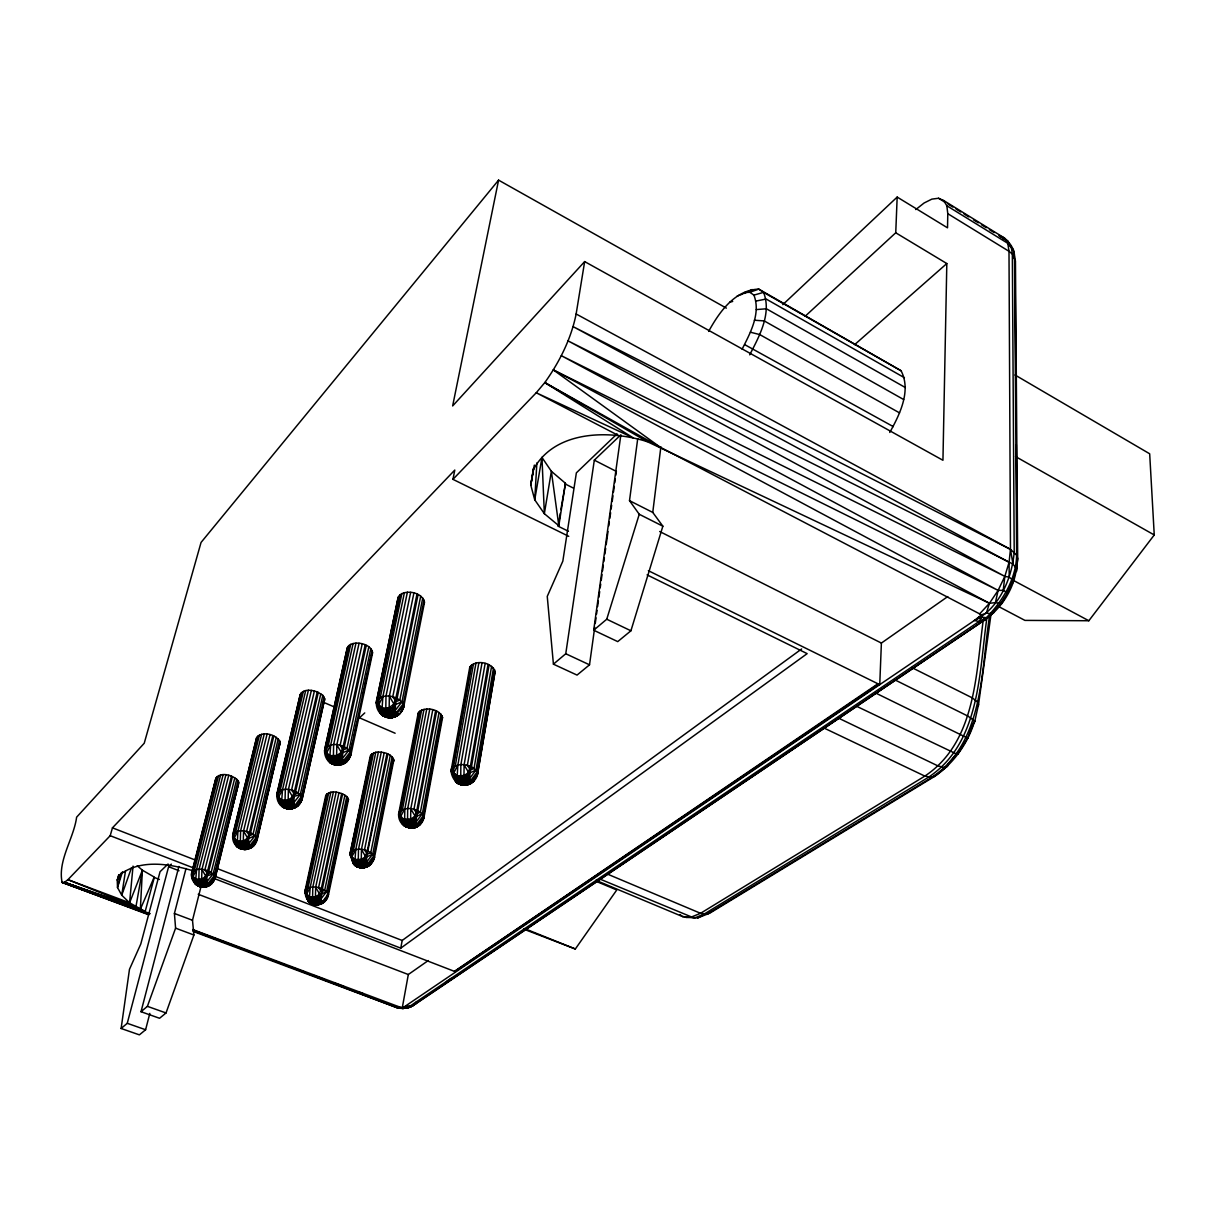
<?xml version="1.0" encoding="UTF-8"?>
<svg xmlns="http://www.w3.org/2000/svg" width="1215" height="1215" viewBox="0 0 1215 1215"><rect width="100%" height="100%" fill="white"/><g stroke="black" fill="none" stroke-linecap="round" stroke-linejoin="round"><path stroke-width="1.5" d="M424.582 601.957L403.562 707.54C398.11 723.381 376.27 719.705 376.255 702.65L376.559 700.812C383.105 692.11 400.282 696.089 403.912 705.702C402.514 714.374 392.977 720.343 384.866 716.744C378.397 713.752 379.672 704.503 378.336 698.625L399.948 594.894C407.405 589.047 424.749 593.133 424.217 603.885M489.098 664.924L471.435 766.999C468.899 772.558 470.843 778.891 467.927 784.222C459.392 788.171 451.297 778.982 451.114 770.614L469.78 667.141C475.855 659.092 492.166 662.312 495.052 671.698L477.677 773.56C476.326 783.417 463.933 788.505 456.248 782.354L451.57 772.391L452.572 766.847M301.214 693.006L277.962 791.967C275.759 801.004 282.852 812.015 292.678 807.125C295.078 802.264 292.754 796.508 295.579 791.588L318.3 692.429C312.817 689.953 303.917 688.358 300.257 694.464L277.005 793.365C274.939 811.407 298.738 814.779 302.322 797.815L324.724 698.838L322.81 695.36L318.3 692.429M475.976 663.026L457.858 765.025L456.977 779.529L459.452 784.176L457.022 777.099L453.848 772.846L453.332 766.938L471.572 665.061M473.668 781.351L464.191 784.131L456.506 782.384L451.114 770.614L451.509 768.928C458.07 761.243 474.184 764.387 477.677 773.56L473.668 781.351C468.717 786.257 459.589 786.409 455.109 780.88L455.185 775.778L467.243 775.504L471.587 782.809L466.636 784.951L460.743 776.264L460.865 764.706L478.892 662.661M482.021 662.798L464.1 764.873L463.978 776.036L467.927 784.222L471.344 782.004L477.677 773.56M398.596 814.08L402.393 822.342L406.569 827.172L402.317 824.059L398.915 812.516C405.278 805.317 420.39 808.522 424.111 816.966L420.284 824.423C409.577 834.614 398.11 822.449 400.586 810.694L419.843 711.2C426.89 706.72 439.572 709.241 442.564 717.488L423.777 818.515C419.372 833.323 398.034 829.784 398.596 814.08L418.188 713.129L419.843 711.2M423.989 709.317L404.838 808.917L404.519 824.924L408.756 827.795L415.241 827.035L417.914 825.167L424.111 816.966L421.787 822.373L423.671 814.354M442.139 715.756L423.64 815.295L417.201 823.8L410.032 825.532L404.519 824.924L401.709 822.115L402.271 819.259L413.783 819.047L418.218 825.866L415.469 827.339L407.541 819.791L407.693 808.643L426.769 708.998M429.776 709.135L410.792 808.81L410.64 819.578L414.664 827.263L418.218 825.866C411.49 831.136 403.988 826.747 401.709 819.73M404.398 592.616L382.907 696.484L382.011 709.059C380.31 719.675 394.495 719.386 399.765 713.858L395.893 714.359C391.26 717.366 383.986 717.807 380.234 713.22L377.728 699.187L399.948 594.894M424.081 599.937L403.365 703.743L396.348 712.719L392.111 713.904L385.808 708.117L385.99 696.119L407.389 592.206M410.64 592.328L389.347 696.271L389.165 707.859L392.111 713.904L386.461 714.617L380.234 713.22M307.729 897.703L309.293 902.305C320.836 909.473 321.109 897.566 322.309 889.046L342.615 793.942C337.481 791.831 329.478 790.206 325.757 795.521L304.813 891.734L308.094 901.15C313.986 907.954 326.136 904.446 328.247 895.804L348.492 799.531L346.776 796.508L342.615 793.942M393.569 761.501L393.842 759.982C391.367 753.163 382.193 751.462 375.754 752.267L355.752 849.558L354.947 860.767C353.793 869.819 366.581 869.272 370.848 864.305L374.509 857.137C370.605 849.361 356.405 846.096 350.209 852.884L351.803 857.441M352.365 859.005L354.643 865.293L357.605 866.994C364.819 869.697 373.324 864.807 374.509 857.137L367.72 865.885L364.272 867.692L357.59 866.994L354.643 865.293L352.821 862.21L353.292 859.506L364.303 859.37L368.798 865.733L366.171 867.146L358.288 860.068L358.486 849.315L378.397 751.979M381.282 752.115L361.447 849.482L361.28 859.871L366.171 867.146M353.109 643.51L330.693 744.962L329.812 757.051C328.43 767.06 342.25 766.984 347.125 761.41L351.074 753.604C347.217 744.795 331.148 740.801 324.785 748.941L325.18 752.465L348.918 645.59C355.813 639.637 375.906 645.044 371.365 655.614M348.918 645.59L347.323 647.701L324.557 750.657C324.451 768.214 347.824 770.249 351.074 753.604L343.693 762.883L337.314 765.207L330.829 763.217L327.549 758.798L328.02 755.73L339.911 755.426L344.893 762.838L339.456 764.736L333.411 756.201L333.624 744.643L355.965 643.145M359.063 643.267L336.844 744.795L336.616 755.958L341.126 764.235L344.893 762.838L338.135 764.949L333.366 764.432L329.599 762.397L327.807 757.507M915.791 209.572L924.099 202.996L931.859 199.123L938.542 198.258L943.66 200.505L946.834 205.76L947.791 213.688L947.518 227.828L897.171 197.073L895.744 232.779L946.819 263.549L942.946 460.272L584.658 261.59L452.648 405.947L498.575 180.139L726.373 308.124M193.033 931.373L396.515 1007.524L403.016 1008.496L410.913 1006.84L983.041 621.047C1004.486 607.014 1019.066 581.089 1016.651 555.164L1014.54 257.291L1013.371 249.728L1007.797 243.319L946.834 205.76M330.86 792.241L310.19 887.284L309.4 898.098C308.595 906.679 320.699 906.01 324.937 901.348L328.445 894.453C324.42 887.254 311.025 883.973 304.995 890.367L305.39 893.192M326.668 794.276L305.922 889.198C301.897 902.077 318.998 910.916 326.425 899.373L328.445 894.453C323.22 903.823 317.692 908.729 312.589 897.46L312.802 887.072L333.396 791.983M336.175 792.119L315.657 887.239L315.444 897.277L319.545 904.112L322.932 902.76L318.376 896.776L307.82 896.867L307.425 899.419L309.415 902.426M305.664 690.591L282.518 789.689L281.652 801.323C280.711 810.921 293.681 810.42 298.541 805.302L287.089 808.081L283.733 803.95L283.429 801.49L278.736 797.207L278.235 794.291L301.715 692.504M303.385 691.35L280.179 790.403L277.719 794.777L277.005 793.365C283.186 785.74 298.283 789.735 302.322 797.815L295.139 806.821L291.661 808.78L285.054 800.548L285.312 789.401L308.382 690.257M311.359 690.393L288.395 789.568L288.152 800.336L292.678 808.097L296.339 806.73L291.311 799.804L279.966 800.047L279.572 802.933L280.756 804.953L285.267 808.248L281.759 806.335L279.48 799.895M261.635 734.27L237.927 831.09L237.198 844.501L239.021 847.933L234.996 841.494L232.779 834.492L256.562 737.87C262.151 730.352 276.549 734.361 280.179 742.061L257.048 840.233C252.796 854.479 231.792 851.29 232.672 835.966L256.562 737.87M280.179 742.061L257.17 838.76L253.555 845.944L246.296 849.163L240.327 841.6L240.6 830.847L264.232 733.966M267.087 734.103L243.547 830.999L243.289 841.403L247.83 848.708L251.399 847.356L246.341 840.886L235.482 841.053L235.163 843.787C237.001 848.328 242.408 849.908 246.903 849.315L250.184 847.478L257.17 838.76C252.993 831.303 238.793 827.324 232.779 834.492L235.163 843.787L240.281 844.911L248.786 843.575L255.12 835.616L278.235 738.796M338.469 765.177L341.126 764.235C343.45 758.737 341.536 752.48 344.285 746.936L366.247 645.423M220.659 774.912L196.541 869.53L195.706 880.343C194.992 887.649 204.211 884.49 208.175 883.305L214.569 875.286L238.094 780.744C233.052 775.2 221.145 771.312 215.89 778.253L191.697 872.674C189.494 884.247 203.771 891.932 211.79 883.685L215.252 876.759L238.717 782.278L238.094 780.744M236.758 779.21L213.172 873.813L206.99 881.574C199.533 884.717 190.315 882.925 191.697 872.674C197.559 865.915 210.985 869.879 215.252 876.759L208.448 885.234L205.35 886.965L198.88 886.282L193.929 881.71L194.187 879.128L204.591 879.007L209.663 885.082L204.728 886.844L198.804 879.69L199.093 869.302L223.15 774.638M225.914 774.775L201.933 869.454L201.644 879.508L206.201 886.418L209.663 885.082C201.28 890.671 192.502 883.168 191.666 874.056L215.89 778.253M494.672 669.845L477.252 771.783L470.691 780.531L464.738 782.126L459.786 782.232L455.655 780.926L455.185 775.778M365.669 867.358L368.798 865.733L361.766 867.859L355.782 866.037L363.133 866.902L365.426 866.234L366.566 863.941L366.596 857L387.919 754.029M947.776 596.565L881.391 643.069L879.751 684.668L648.354 570.686M382.907 696.484L378.746 704.685L383.986 709.18L387.615 716.622L393.751 715.529C396.622 710.289 394.146 703.941 397.062 698.534L418.066 594.606M192.699 929.84L396.515 1007.524L403.016 1008.496L409.409 1006.536L979.001 621.548L981.401 617.66L981.523 614.851L660.155 447.166L544.806 382.588L536.24 392.764L452.952 479.348L568.757 536.331M895.318 680.081L968.051 716.167L974.627 721.087C968.021 743.2 953.805 763.233 934.669 776.355L709.924 913.088L697.744 917.933L682.541 916.581L595.927 880.313M145.177 911.508L129.58 902.791L142.398 870.213L140.348 909.291L145.177 911.508L154.381 877.139L142.398 870.213L137.249 865.763M215.252 876.759C214.493 884.778 204.576 889.38 197.711 885.674L193.064 876.471L192.942 871.064L217.136 776.552M400.008 811.149L401.709 822.115L406.068 823.178L416.153 821.872L422.38 813.64L440.939 714.04M536.863 462.961L534.737 499.821L544.35 513.687L558.824 525.731L558.262 526.262L568.453 531.289M238.626 783.721L212.944 882.12L215.177 878.141L238.717 782.278M1014.054 258.218C1015.619 250.26 1010.105 242.818 1004.365 237.958L943.66 200.505M326.395 746.921L326.729 752.814L329.751 762.413L337.284 764.129L346.564 761.911M306.408 888.788L308.504 901.241L314.138 904.552L318.573 904.628M257.17 838.76L255.666 841.949M205.35 886.965L203.573 887.011L201.462 884.93L202.176 880.343L204.591 879.007L207.659 870.897L231.442 776.218M498.575 180.139L201.052 542.452L144.236 743.231L76.621 817.179C73.766 838.593 57.53 860.493 62.102 882.379L64.516 882.348L67.934 879.66L129.58 902.791L133.042 866.098M192.653 929.521L400.677 1007.417L403.334 1007.478L974.415 620.47C999.186 608.685 1011.989 578.249 1014.206 552.005L1012.338 254.011L1011.138 246.129M584.658 261.59L576.138 313.986L1010.47 549.362L1016.651 555.164C1015.983 580.998 1000.932 603.612 983.041 621.047L979.001 621.548L974.415 620.47L981.523 614.851L986.337 613.18L991.911 613.681L994.235 612.314M278.934 798.301L276.853 794.959L300.257 694.464M1015.041 264.657L1014.373 253.844M1009.756 588.288L1007.569 593.087L1008.313 593.315L1003.225 590.338L1004.835 576.366L1009.073 562.302L1010.47 549.362L1008.997 251.292L1007.797 243.319L1004.365 237.958L998.973 235.528L1001.266 237.457M302.322 797.815C301.381 805.879 292.132 810.952 284.705 808.036L282.837 807.064L283.125 805.606L281.652 806.274L283.459 806.988M594.727 627.259L589.518 664.818L577.034 675.084L553.417 664.165L565.765 653.746L594.317 460.151L620.865 434.788L593.695 630.221L617.736 641.611L630.919 630.782L662.858 526.186L652.759 512.426L660.884 446.74M291.661 808.78L288.942 808.036L287.773 806.335L288.092 803.874L288.699 801.247L291.311 799.804L294.501 791.147L317.267 691.973M303.628 789.796L299.649 803.738L302.125 799.409L324.724 698.838M979.169 616.901L987.37 617.797C1004.365 602.837 1015.846 581.302 1017.684 558.611L1015.451 260.936L1012.338 254.011L1008.997 251.292L947.791 213.688M662.858 526.186L639.257 514.279L629.507 500.656L637.723 438.661M911.706 667.521L972.349 697.911L977.619 702.012L978.288 706.34L990.954 614.729M325.757 795.521L326.091 798.468M595.244 623.508L596.033 617.873M596.55 614.122L597.066 610.37M597.598 606.604L598.372 600.985M598.904 597.218L599.678 591.583M600.195 587.832L600.726 584.081M601.243 580.33L602.017 574.695M602.549 570.944L603.323 565.309M603.855 561.543L604.371 557.791M604.888 554.04L605.678 548.405M606.194 544.654L608.016 531.502M608.806 525.867L609.322 522.116M609.839 518.365L610.629 512.73M611.145 508.979L611.661 505.227M612.193 501.461L612.968 495.826M613.484 492.075L614.274 486.44M614.79 482.689L615.306 478.938M615.838 475.187L616.354 471.42L594.317 460.151M889.76 432.449C899.753 414.482 911.463 390.85 901.09 370.772L758.798 289.124C734.711 289.899 719.159 312.255 708.634 331.422M989.526 616.142C980.809 670.999 984.363 742.259 931.768 777.372L924.843 776.096L823.967 728.013M983.345 619.377C975.949 673.475 976.055 742 924.843 776.096L700.554 913.3L690.91 917.219L682.541 916.581L679.944 914.561M986.945 617.63C978.956 672.396 980.581 742.562 928.427 777.281L703.895 914.227L694.312 918.1L600.316 879.22M149.825 1013.386L145.603 1029.743L139.391 1034.861L121.12 1028.482L129.473 969.327L140.803 943.949L160.061 871.687L168.08 864.002M401.011 819.001L404.671 826.2L410.867 828.098L414.664 827.263L436.625 711.139M534.327 465.102L530.773 485.074L534.737 499.821L541.966 457.432L551.367 471.283L565.461 483.297L558.824 525.731L551.367 471.283L544.35 513.687L541.966 457.432M340.003 765.01L337.284 764.129L336.13 762.291L336.525 759.679L337.193 756.915L339.911 755.426L343.177 746.466L365.183 644.937M125.464 871.049L121.743 895.212L129.58 902.791M348.492 799.531L346.852 802.614M558.262 526.262L560.282 513.337M560.859 509.662L565.461 483.297M533.446 468.519L530.773 485.074L533.613 468.489M371.319 754.469L349.966 854.342L353.459 864.032L358.136 867.191C351.986 865.034 350.968 857.334 351.226 851.624L371.319 754.469L375.754 752.267M403.562 707.54L403.912 705.702L394.252 716.455L390.486 717.457L388.542 714.557L389.757 708.877L392.582 707.312L395.923 698.033L416.973 594.105M399.355 595.471L398.201 597.173L376.255 702.65L380.766 713.22M470.964 665.592L452.724 767.455L453.241 773.347L455.245 779.028L459.149 779.833L469.658 778.466L476.007 770.006L493.487 668.022M491.589 666.336L474.032 768.381L470.752 769.9L467.335 765.496L485.149 663.405M488.05 664.453L470.357 766.528L467.243 775.504L470.645 783.356L471.587 782.809C468.215 788.186 446.011 779.65 463.902 785.163M240.737 848.814L239.568 848.146L241.208 842.511L247.602 838.107L249.47 832.503L272.813 735.607M150.22 913.634L64.516 882.348L135.898 906.952L142.398 870.213M453.225 763.157L453.894 759.451M456.87 742.821L457.539 739.13M459.194 729.881L459.847 726.19M460.515 722.5L462.171 713.251M462.839 709.56L463.492 705.869M464.16 702.164L464.829 698.473M467.805 681.843L468.458 678.137M473.47 663.846L455.291 765.784L452.603 770.34L451.509 768.928M403.016 1008.496L402.256 1007.903L408.316 974.521L428.242 960.564M742.122 349.161C750.308 333.047 761 313.349 753.923 295.123L749.777 292.268L744.066 292.602M425.721 803.312L426.404 799.637M431.872 770.204L432.555 766.528M214.098 875.909L400.768 948.156L402.18 940.471L801.627 648.977M435.608 710.699L416.836 810.375L413.783 819.047L417.641 826.337M439.055 712.476L420.42 812.121L417.185 813.64L413.92 809.403L432.783 709.712M419.281 711.686L399.112 815.751L400.388 817.391M421.62 710.061L402.408 809.615L399.856 813.974L398.915 812.516M452.952 479.348L454.79 470.068L112.448 827.84L110.201 835.707L67.934 879.66L135.898 906.952M418.188 713.129L418.34 716.486M390.304 755.29L370.788 852.611L367.613 854.13L364.47 850.044L384.198 752.677M376.255 702.65L379.52 708.269L379.551 710.988L387.539 711.914L395.179 710.486L401.983 701.814L422.774 597.947M352.821 862.21L358.136 863.364L366.641 862.027L372.732 854.039L392.156 756.763M373.567 858.018L393.371 758.373M393.842 759.982L374.235 858.595L371.82 862.726L373.202 859.84M197.711 885.659C201.007 887.208 207.492 888.393 208.175 883.305M386.947 753.619L367.295 850.971L364.303 859.37L368.282 866.174M420.709 596.14L399.826 700.037L396.287 701.526L392.734 696.924L413.905 592.981M370.317 755.806L350.209 852.884L351.029 854.358L353.459 850.196L373.506 752.966M350.512 855.892L351.651 850.409M358.455 817.482L359.215 813.822M364.515 788.216L366.398 779.073M371.836 754.014L351.56 853.932L353.914 864.108L358.926 865.551L367.705 863.85L373.992 855.588M398.201 597.173L376.559 700.812L377.546 702.133L380.295 697.334L401.861 593.543M344.939 795.126L324.724 890.2L321.595 891.719L318.558 887.77L338.985 792.651M307.425 899.419L314.123 900.588L320.669 899.328L326.622 891.537L346.776 796.508M347.991 798.027L327.898 892.995C326.364 899.707 312.559 912.799 311.07 898.295L306.666 894.21L310.19 887.284M327.306 896.974L329.219 887.861M331.148 878.749L332.697 871.459M333.472 867.814L336.555 853.234M339.638 838.654L341.172 831.364M341.947 827.719L343.875 818.606M348.371 646.137L325.848 747.438L327.549 758.798L330.404 759.603L342.448 758.418L349.085 749.989L370.848 648.537M372.185 650.389L350.497 751.796L343.632 760.514L342.053 764.387L343.693 762.883L339.911 755.426M341.658 793.547L321.307 888.651L318.376 896.776L321.823 902.942L322.932 902.76M353.276 740.239L348.219 759.861L350.816 755.305L372.716 652.273M354.066 736.563L357.21 721.847M362.708 696.089L364.287 688.723M365.077 685.047L367.826 672.168M368.616 668.493L370.575 659.289M368.828 646.851L346.974 748.334L343.496 749.837L340.094 745.418L362.207 643.874M442.564 717.488L441.106 720.541M1016.484 565.507L1017.213 562.135L1016.423 571.445L1017.684 558.611L1016.651 555.164M234.784 839.109L237.259 846.916C240.798 849.634 248.771 851.35 249.971 845.427L256.517 837.181L279.572 740.421M306.195 889.547L327.154 793.851M328.733 792.879L308.003 887.876L305.709 891.856L304.995 890.367M347.323 647.701L324.785 748.941L325.62 750.308L328.232 745.737L350.71 644.345M576.138 313.986C571.141 338.879 559.462 362.024 544.806 382.588L647.2 441.622L989.45 603.278L995.404 602.64L998.123 590.399L1004.835 576.366L1009.225 577.171L1011.898 579.312L1013.31 582.35L1011.943 583.489M402.256 1007.903L405.233 1007.782L405.582 1006.187L412.979 1005.671L415.986 1003.696L986.185 618.997L983.041 621.047M324.147 697.091L301.685 796.129L293.255 807.869C289.504 810.937 279.268 805.515 289.094 808.977M304.464 786.135L306.119 778.815M308.185 769.657L321.884 709.256M120.756 873.251L117.506 887.512L121.743 895.212L131.554 867.601M243.547 830.999L247.602 838.107L246.341 840.886L243.835 842.268L243.258 844.774L246.144 846.536L249.971 845.427M320.821 693.765L298.207 792.909L294.805 794.413L291.524 790.16L314.396 690.971M279.572 802.933L284.978 804.026L293.802 802.644L300.287 794.458L322.81 695.36M469.78 667.141L469.795 670.756M978.576 704.229L974.582 722.226L973.352 722.971L969.236 732.888M259.57 825.547L260.876 820.095M265.645 800.047L266.951 794.595M271.72 774.547L273.026 769.095M257.443 836.042L254.694 844.379M258.309 832.397L263.518 810.542M264.384 806.897L269.593 785.027M270.459 781.382L275.668 759.527M276.534 755.882L280.027 743.61M273.815 736.032L250.518 832.928L247.389 841.296C247.48 843.043 249.166 848.602 251.399 847.356L245.096 849.346L239.021 847.933L245.552 849.422L250.913 847.797M276.276 737.308L253.069 834.158L249.728 835.662L246.569 831.576L270.019 734.665M257.428 736.518L233.371 835.92L235.725 831.743L259.463 734.969M257.899 736.047L233.842 835.48L236.317 845.701L241.193 847.113L246.766 846.354L248.771 848.769L250.184 847.478M387.631 716.622L388.618 717.518C383.819 717.503 380.553 712.4 379.52 708.269L393.721 707.813L397.502 715.301L392.384 717.564L386.157 716.47L384.988 714.511L386.795 709.15L394.009 704.184L395.148 704.685L401.983 701.814M495.052 671.698L477.252 775.246L475.399 777.205M217.075 867.039L218.427 861.602M220.674 852.535L222.026 847.083M224.289 838.016L226.992 827.126M229.24 818.059L230.592 812.622M232.855 803.555L234.206 798.103M232.429 776.613L208.676 871.292L205.624 879.402L205.973 881.801L209.223 885.477M234.829 777.813L211.167 872.446L207.887 873.95L204.849 870.001L228.739 775.322M304.813 891.734L307.334 897.262L311.07 898.295L312.483 900.604L315.368 900.482L315.961 898.113L318.376 896.776M178.909 866.432L141.016 1011.715L159.56 1018.276L166.03 1012.961L193.899 935.003L192.502 920.271L201.113 886.13M216.695 776.993L192.198 874.132L194.446 870.122L218.609 775.565M141.016 1011.715L147.395 1006.339L175.583 928.154L174.413 913.467L186.032 868.467M199.382 886.479L198.227 885.872L199.655 880.571L205.821 876.334L213.172 873.813M364.303 859.37L361.797 860.752L361.159 863.227L362.161 865.369L364.272 867.692L367.72 865.885M121.12 1028.482L127.256 1023.303L168.612 866.72L171.33 864.123M413.783 819.047L411.186 820.49L410.473 823.087L413.48 827.916M328.278 760.894L337.618 762.094L338.378 759.39L341.324 758.661L341.02 755.897L342.387 752.89L349.085 749.989M397.502 715.301L394.252 716.455L396.348 712.719M837.879 717.807L937.828 765.845L944.344 767.5L946.713 766.908L948.9 763.096M467.243 775.504L464.54 776.993L463.766 779.726L465.634 779.453L468.109 784.617M118.766 874.891L117.248 880.207L117.506 887.512L122.502 871.793M326.622 891.537L320.593 894.498L319.666 899.556L317.024 900.239L316.371 902.502L308.094 901.15M349.966 854.342L352.76 859.931L359.169 860.979L359.853 863.333L362.161 865.369L365.897 866.887L367.705 863.85M459.027 783.599L461.685 777.251L468.61 772.497L469.689 772.968L476.007 770.006M414.664 827.263L417.201 823.8M118.903 874.906L117.248 880.207L121.06 873.813C141.806 859.066 170.039 863.986 192.912 870.76M593.695 630.221L606.741 619.225L639.257 514.279M986.337 613.18L989.45 603.278L998.123 590.399L1003.225 590.338M470.19 782.05L466.226 784.708L468.534 783.979L470.691 780.531M476.022 776.704L473.06 781.852M465.634 779.453L464.738 782.126L463.234 782.308L461.685 777.251L454.577 776.279M279.45 800.518L288.699 801.247L290.507 803.464L290.324 807.838L292.678 808.097L288.107 808.795L284.097 807.504L283.733 803.95L280.194 803.145L276.853 794.959M204.591 879.007L203.923 886.236L199.731 886.267L197.331 880.541L193.064 876.471L196.541 869.53M246.341 840.886L245.597 844.379L248.376 848.495M291.311 799.804L290.507 803.464L292.678 807.125L293.62 808.203L296.339 806.73M330.693 744.962L326.729 752.814L331.695 757.203L333.943 764.022L338.135 764.949L339.547 761.668L339.046 759.254L341.02 755.897M326.805 897.369L325.939 899.768L325.195 898.28M312.589 897.46L311.07 898.295L313.424 898.341L316.097 904.127L317.388 903.945L317.616 900.118L319.378 897.171M378.898 708.193L381.54 714.845L382.588 714.025L390.106 714.359L394.252 716.455L391.64 711.337L392.582 707.312M372.732 854.039L366.596 857L363.498 862.847L365.426 866.234L370.317 864.731M422.38 813.64L416.153 816.601L412.903 822.692L414.801 826.291L419.707 824.894M208.448 885.234L207.142 886.434L205.077 884.216L202.784 884.778L203.315 882.485L197.665 882.773L197.012 884.474L198.212 885.872M334.641 764.767L332.12 763.688L332.788 764.22L333.259 759.861L335.34 764.174L337.314 765.207C319.925 759.907 340.352 767.227 343.238 762.048M457.858 765.025L453.848 772.846L458.966 777.266L459.786 782.232L461.746 784.799L467.486 783.402L466.302 779.316L469.689 772.968M294.987 804.603L285.874 806.365L284.978 804.026L285.981 801.49L292.633 796.919L300.287 794.458M342.387 752.89L341.278 752.419L334.353 757.173L333.259 759.846L331.968 759.785L328.232 759.01L324.557 750.657M974.627 721.087L967.58 738.082L957.997 753.801L956.129 753.801L856.712 706.34M320.593 894.498L319.606 894.103L313.424 898.341L312.483 900.604L315.293 904.704L313.136 903.975L314.381 904.142M283.535 807.292L283.733 803.95L289.869 803.601L289.2 806.152L291.691 805.545L293.255 807.869L295.822 807.2M206.839 876.729L207.036 883.396L206.11 885.583L203.923 886.236L200.961 886.434L197.331 880.541L193.747 879.523M366.596 857L365.563 856.59L359.169 860.979L358.136 863.364L360.005 867.115L364.272 867.692M312.65 904.157L311.587 903.565L313.288 902.669L309.931 900.285L307.82 896.867M416.775 825.228L411.019 827.202L406.099 826.671L410.032 827.947L407.329 823.238L408.437 820.732L411.186 820.49L412.903 822.692L416.046 823.876L413.313 824.955L411.764 827.916L408.437 820.732L402.408 820.216M235.482 841.053L237.077 842.314L239.568 848.146L245.521 848.495L247.784 847.812L248.802 845.488L248.65 838.517L247.602 838.107M331.406 763.187L331.968 759.785M295.139 806.821L292.724 802.887L292.39 800.26L293.711 797.359M396.895 715.848L394.024 710.729L393.721 707.813L395.148 704.685M461.746 784.799L464.905 784.92L466.666 781.701L469.506 780.592L466.302 779.316L464.54 776.993L461.685 777.251M388.618 717.518L384.335 716.045L383.196 714.192L383.986 709.18L385.808 708.117M311.329 900.512L311.055 903.352M233.827 838.76L237.927 831.09M278.22 797.693L282.518 789.689M351.56 857.198L355.752 849.558M400.434 816.89L404.838 808.917M458.419 783.386L459.149 779.833L457.539 779.635L457.447 781.731L456.248 782.354L457.311 781.716M749.701 354.826C759.329 336.266 771.859 313.424 763.567 292.359L758.798 289.124L749.777 292.268M961.597 747.012L963.449 743.96M532.884 470.509C553.903 430.201 608.776 429.533 647.2 441.622M1004.714 597.567L1001.798 603.551L995.404 602.64M323.539 701.936L324.511 700.493M403.334 1007.478L408.711 1007.554L409.409 1006.536M523.68 929.111L575.333 948.991L616.764 889.972L595.957 881.255M998.168 606.3L1024.928 620.394L1088.837 620.744L1154.25 534.965L1149.679 453.787L1015.026 374.995M416.548 1001.692C413.221 1007.645 406.175 1008.556 400.054 1008.298L398.019 1006.552M339.456 764.736L340.549 763.4L340.215 761.471L337.193 756.915L327.473 756.246M950.145 761.653L958.802 751.599L957.997 753.801M979.548 613.955L989.45 603.278L553.372 369.937L660.155 447.166M414.801 826.291L411.764 827.916M192.836 877.109L194.719 883.442C196.921 886.677 197.195 881.437 194.476 881.923L194.187 879.128M244.443 849.482L237.259 846.916L241.193 847.113L243.456 849.361L246.903 849.315M281.759 806.335L285.874 806.365L280.316 804.892M328.02 755.73L329.812 757.051L330.465 761.714L329.599 762.397M617.053 433.877L576.366 472.848L562.834 561.133L547.251 596.398L553.417 664.165M782.809 304.646L897.171 197.073M364.758 712.916L359.473 717.822L395.133 733.237M805.044 316.356L895.744 232.779M393.933 717.245L396.303 715.286M948.262 765.404L934.669 776.355L931.768 777.372M401.755 709.697L402.362 709.15L400.813 712.309M211.334 884.08L203.923 886.236L206.201 886.418M253.069 846.384L242.423 848.708L246.296 849.163M854.616 344.665L946.819 263.549M712.187 911.113L707.1 914.151L700.554 913.3L607.318 874.041M455.321 776.795L456.977 779.529L454.531 778.815L453.848 772.846M703.713 914.546L697.744 917.933M416.153 816.601L415.09 816.161L408.437 820.732M400.768 948.156L807.155 653.64L647.094 574.877M390.486 717.457L382.816 715.711L386.157 716.47L383.196 714.192L379.52 708.269M403.699 825.471L404.519 824.924M213.81 878.354L454.516 971.393L877.822 683.848M454.516 971.393L878.46 684.151M455.063 971.59L879.098 684.425M354.81 865.384L359.686 867.601L356.041 865.08L353.428 860.433M446.467 981.659L451.175 978.47M354.643 865.293L355.889 864.488M987.37 617.797L990.103 616.051M408.863 1007.493L415.986 1003.696M707.1 914.151L936.902 774.319M333.411 756.201L331.695 757.203L333.259 759.846L338.378 759.39M285.054 800.548L283.429 801.49L284.978 804.026M240.327 841.6L238.778 842.496L235.634 841.98M234.313 838.32L238.778 842.496L247.389 841.296M148.807 914.819L62.102 882.379L144.919 911.66L64.516 882.348L140.348 909.291L154.077 877.412L159.378 879.432M198.804 879.69L197.331 880.541L205.624 879.402M288.699 801.247L292.39 800.26M380.28 708.785L386.795 709.15L393.721 707.813M460.743 776.264L458.966 777.266L463.082 784.951M407.541 819.791L405.856 820.732L406.068 823.163L408.756 827.795M358.288 860.068L356.694 860.949L357.62 865.414L360.901 867.753M979.001 621.548L985.183 618.162M380.265 711.17L389.013 711.777L390.106 714.359L392.111 713.904L393.083 715.772L395.893 714.359M292.678 807.125L294.653 806.046M247.784 847.812L249.667 846.779M207.917 884.596L205.532 885.796L202.176 880.343M318.057 904.522L316.113 904.127L319.545 904.112L317.388 903.945L324.937 901.348M367.31 865.201L360.005 867.115M313.424 898.341L315.961 898.113L319.575 903.292L321.398 902.32M202.981 887.102L196.04 884.626L197.635 883.821M744.37 293.438L752.237 289.519M237.259 846.916L238.808 846.156M319.925 904.294L322.431 903.155M248.65 838.517L255.12 835.616M408.711 1007.554L412.979 1005.671M315.05 902.654L321.732 901.044M343.632 760.514L332.743 762.215L328.749 760.924L327.549 758.798M737.186 296.035L742.942 293.954M314.488 904.34L310.387 903.034L314.138 904.552M753.923 295.123L763.567 292.359L901.09 370.772M729.623 302.292L732.691 301.426M352.077 856.757L358.136 863.364L359.853 863.349L362.571 867.723L365.351 867.115L363.133 866.902M465.649 783.903L467.486 783.402M414.178 826.534L409.136 827.248M466.302 779.316L468.55 778.709L468.322 775.96M389.013 711.777L394.024 710.729L392.734 708.375M976.799 618.769L981.401 617.66M356.967 866.386L359.291 867.404M337.618 762.094L340.215 761.471L341.719 763.992M466.666 781.701L464.738 782.126L462.353 779.863M410.032 825.532L413.313 824.955M200.642 886.661L197.164 885.355L200.855 886.874L199.731 886.282M318.087 902.138L316.371 902.502L314.123 900.588M359.853 863.349L365.609 862.27L365.32 859.78M234.996 841.494L235.74 844L240.281 844.911L247.739 843.818L246.508 841.813M400.996 816.419L407.329 823.238L415.09 822.099L414.831 819.487M756.17 301.016L766.179 299.042L904.416 377.713M395.088 712.749L390.941 711.474L393.751 715.529M403.486 825.41L410.867 828.098M240.206 848.617L238.413 847.66L242.256 849.209L237.198 844.501M315.961 898.113L318.527 897.672M359.169 860.979L364.454 860.281M411.186 820.49L413.92 820.019M464.54 776.993L467.38 776.506M337.193 756.915L340.063 756.444M315.368 900.482L317.024 900.239M458.647 783.614L461.199 784.708M360.779 865.52L364.561 864.791L362.875 862.969M756.337 309.582L766.407 308.777L905.312 387.524M686.004 917.462L692.869 917.553M381.54 714.845L386.75 717.351M396.515 1007.524L400.677 1007.417M284.538 806.244L285.753 807.914L289.823 808.765M466.636 784.951L464.905 784.92L463.234 782.308M754.378 320.228L764.22 320.912L903.656 399.538M459.786 782.232L461.214 782.354M247.83 848.708L245.521 848.495L246.144 846.536L244.382 846.916L241.967 844.881L241.208 842.511M356.937 863.288L355.479 863.06L356.041 865.08L358.926 865.551L355.479 863.06L353.292 859.506M199.716 884.945L194.719 883.442M402.393 822.342L406.068 823.163L408.103 825.562M390.106 714.359L391.169 716.318L394.526 716.911M196.314 882.546L197.665 882.773M202.662 886.418L204.728 886.844M404.534 822.965L405.066 825.091L406.736 825.425L402.271 819.259M361.812 867.1L363.786 867.556M312.042 902.532L310.524 902.198L307.972 897.748M385.489 716.956L387.236 717.366M359.989 867.419L361.766 867.859M288.942 808.036L291.084 808.567M750.414 332.211L759.724 334.565L899.556 412.887M358.698 866.963L356.041 865.08M458.025 781.898L455.245 779.028M405.521 826.458L404.671 826.2L406.19 826.519L405.689 825.122M389.666 716.546L392.384 717.564M388.618 717.518L389.559 717.807M309.293 902.305L312.134 903.96M207.036 883.396L203.907 882.363L205.973 881.801L204.758 879.903M317.616 900.118L320.639 901.135M352.76 859.931L353.444 862.437L354.977 862.954M248.802 845.488L245.597 844.379L243.835 842.268M205.532 885.796L206.717 886.206M127.256 1023.303L145.603 1029.743M366.566 863.941L363.498 862.847L361.797 860.752M147.395 1006.339L166.03 1012.961M307.334 897.262L308.018 899.662L309.46 900.178M64.516 882.348L144.995 911.599M148.579 913.801L62.102 882.379L147.152 913.817M293.787 804.664L290.522 803.464L292.724 802.887L291.478 800.776M320.38 904.112L318.695 901.955M194.992 931.51L242.833 949.188M246.372 950.495L262.319 956.387M265.857 957.709L285.358 964.907M288.897 966.214L304.844 972.106M311.936 974.734L324.329 979.32M334.96 983.239L343.83 986.519M358 991.759L363.315 993.718M175.583 928.154L193.899 935.003M174.413 913.467L192.502 920.271M198.227 894.27L408.316 974.521M339.046 759.254L342.402 760.56M168.612 866.72L179.015 870.73M110.201 835.707L192.972 867.738M112.448 827.84L195.494 860.114M216.68 868.361L402.18 940.471M524.531 928.579L575.333 948.991M356.299 865.885L357.316 866.295M323.281 702.194L335.34 707.403M967.93 738.249L875.605 692.99M239.704 848.024L241.998 849.042M1002.405 238.429L1007.736 240.828L1010.895 247.571M1016.393 568.574L1012.976 564.064L568.088 340.899L1004.835 576.366L561.33 355.691L998.123 590.399L553.372 369.937M565.765 653.746L589.518 664.818M606.741 619.225L630.919 630.782M744.734 344.65L893.298 426.617M564.914 483.828L573.374 488.081M659.684 531.517L881.391 643.069M629.507 500.656L652.759 512.426M618.329 435.441L536.24 392.764L633.152 437.81L544.806 382.588M1012.171 579.752L1088.837 620.744M284.538 807.413L286.527 808.522M1015.527 456.551L1154.25 534.965M200.961 886.434L201.994 887.026M311.921 903.231L313.804 904.325M938.542 198.258L944.905 202.176M948.08 204.15L952.864 207.082M956.038 209.056L960.807 211.987M963.996 213.946L968.765 216.893M973.534 219.839L978.303 222.785M981.492 224.745L986.261 227.691M989.435 229.65L994.204 232.597M285.753 807.929L286.861 808.658M287.089 808.081L288.107 808.795M380.113 707.707L382.011 709.059L383.196 714.192M245.096 849.346L241.967 844.881M405.066 825.091L407.784 827.081M278.736 797.207L284.097 807.504M409.121 823.208L411.46 825.35M244.974 844.516L246.766 846.354M355.479 863.06L357.62 865.414M404.443 1006.901L405.233 1007.782M412.265 822.828L413.966 824.757M235.74 844L237.851 846.475L235.923 845.625L232.672 835.966M308.018 899.662L310.022 902.016M279.966 800.047L280.194 803.145L282.381 805.742M353.444 862.437L355.509 864.898M328.232 759.01L330.465 761.714M311.587 903.565L309.931 900.285M451.114 770.614L453.241 773.347M389.757 708.877L391.64 711.337M391.169 716.318L391.868 717.23L393.63 716.698L393.083 715.772M376.832 704.609L378.245 706.523M330.404 759.603L332.211 763.612M194.354 880.009L195.858 882.439M280.133 801.019L282.913 805.909M328.187 756.748L329.873 759.496M464.1 764.873L468.61 772.497M389.347 696.271L394.009 704.184M410.792 808.81L415.09 816.161M336.844 744.795L341.278 752.419M361.447 849.482L365.563 856.59M288.395 789.568L292.633 796.919M315.657 887.239L319.606 894.103M201.933 869.454L205.821 876.334M201.462 884.93L199.655 880.571M191.666 874.056L192.365 875.529M287.773 806.335L285.981 801.49M241.193 847.113L238.778 842.496L239.917 846.992M336.13 762.291L334.353 757.173M256.441 739.419L257.079 741.059M388.542 714.557L386.795 709.15M331.042 761.881L331.604 763.4M384.001 714.876L384.502 716.227M382.862 714.39L383.363 715.741M194.476 881.923L195.068 883.533M300.075 696.134L300.682 697.881M280.194 803.145L280.756 804.953M194.689 880.055L196.04 884.626M384.244 711.929L384.988 714.511M310.6 901.454L310.934 902.851M1012.976 564.064L1010.47 549.362L573.146 326.653L1009.073 562.302L1009.225 577.171M1015.133 277.931L1015.877 380.234M1016.348 444.66L1017.077 543.181"/></g></svg>
